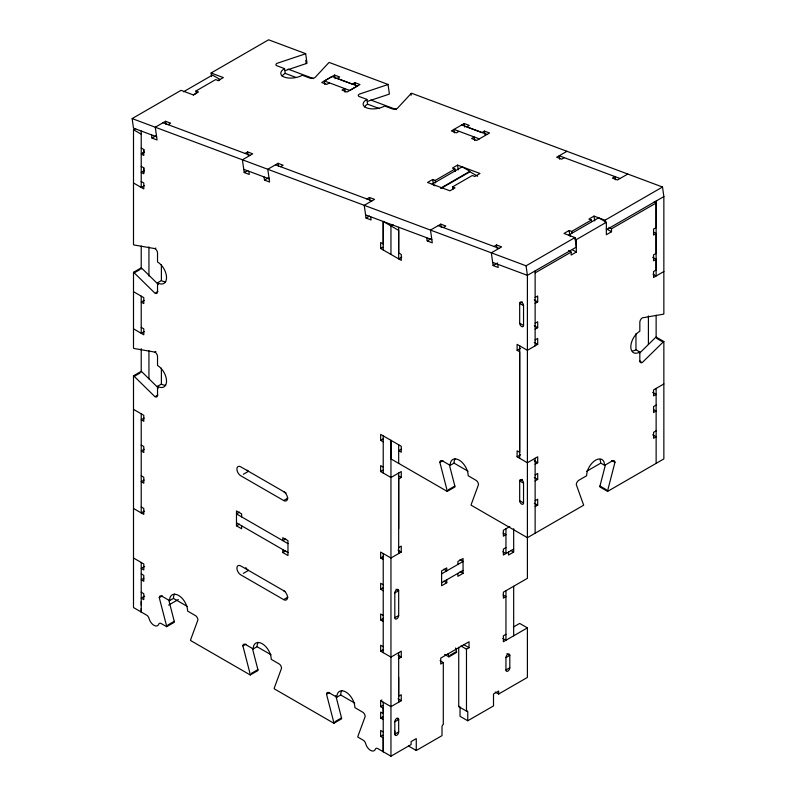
<?xml version="1.0" encoding="UTF-8"?>
<svg xmlns="http://www.w3.org/2000/svg" width="796" height="796" viewBox="0 0 796 796"><rect width="100%" height="100%" fill="white"/><g stroke="black" fill="none" stroke-linecap="round" stroke-linejoin="round"><path stroke-width="1.19" d="M168.822 600.244L174.254 621.328A3.632 2.099 60 0 1 174.364 622.233L166.643 626.701L161.21 623.557A3.642 2.099 60 0 0 158.782 624.144A7.283 4.209 60 0 1 153.926 625.298A7.283 4.209 60 0 1 149.071 618.532A3.642 2.099 60 0 0 146.643 615.149L133.499 607.557L133.499 375.821L141.22 371.364A3.642 2.099 60 0 1 141.957 371.911L158.354 388.01M155.916 351.563L154.951 352.121L134.235 348.529A3.642 2.099 60 0 1 133.499 348.23L133.499 272.312L141.22 267.854A3.642 2.099 60 0 1 141.957 268.411L158.354 284.5M155.916 248.054L154.951 248.611L134.235 245.019A3.642 2.099 60 0 1 133.499 244.72L133.499 129.718L135.628 128.484M141.22 608.552L141.22 612.015L141.22 562.473M141.22 605.079L141.22 601.617M141.22 131.032L141.22 187.438L144.305 185.657M141.22 166.354L143.797 167.837L143.797 173.787L141.22 172.294L144.116 170.623M143.797 149.509L143.797 155.449L141.22 153.966L143.797 152.474L143.797 149.509L141.22 148.016M383.224 249.964L383.224 221.477L398.677 230.392L398.677 258.889L401.761 257.098M390.955 254.421L390.955 225.935L393.085 224.701M394.816 731.056L394.816 734.151A2.726 1.572 -60 0 0 396.746 735.265A2.726 1.572 -60 0 0 398.677 731.922L398.677 719.534A2.726 1.572 -60 0 0 396.746 718.42A2.726 1.572 -60 0 0 394.816 721.763L394.816 734.151L398.677 731.922M398.677 702.191L398.677 677.416M398.677 553.548L398.677 478.983L401.254 477.491L401.254 471.55L390.955 477.491L380.657 471.55L380.657 465.6L383.224 467.093M398.677 463.371L398.677 444.795M398.677 227.248L398.677 252.939L401.254 254.421L401.254 260.372L380.657 248.481L380.657 242.531L383.224 244.024L383.224 221.477M656.133 201.04L656.133 275.983L653.038 274.202M639.855 352.887L655.397 337.633A3.642 2.109 -60 0 1 656.133 337.086L663.854 341.544L663.854 458.914L607.577 491.401L599.856 486.943A3.622 2.09 -60 0 1 599.965 486.028L605.398 464.944M600.144 459.66L600.781 463.123L604.642 465.352L612.363 460.894A3.642 2.099 -60 0 1 614.94 462.376L607.686 490.485A3.622 2.09 -60 0 0 607.577 491.401M663.854 341.544A3.642 2.109 -60 0 0 663.118 342.091L642.402 362.429A3.642 2.099 -60 0 1 639.825 360.946L639.825 352.021A12.746 7.353 -60 0 1 630.81 346.817A12.746 7.353 -60 0 1 639.825 331.216L639.825 322.29A3.642 2.099 -60 0 1 642.402 317.833L663.118 314.251A3.622 2.09 -60 0 0 663.854 313.942L663.854 196.582L662.511 187.02L411.582 93.241A3.642 1.692 -8.2 0 0 410.955 93.699L397.373 108.336A3.642 1.701 -8 0 1 392.259 108.873L384.657 106.027A12.746 5.97 -8 0 1 366.767 107.918A12.746 5.97 -8 0 1 366.906 99.401L359.295 96.555A3.642 1.701 -8 0 1 359.334 94.117L387.194 84.824A3.642 1.701 -8 0 0 388.04 84.436L389.383 93.998A3.642 1.701 -8 0 1 388.538 94.386L367.643 101.351M156.613 136.783L133.489 128.136L132.146 118.584L181.06 90.336L193.319 94.923L198.463 91.948L195.935 91.003L196.154 92.595M211.607 76.585L211.099 72.993L268.6 39.8L305.674 53.66L307.017 63.212A3.642 1.701 -8.1 0 1 306.171 63.59L285.276 70.575M183.488 91.789L212.452 75.063L220.174 79.52L218.024 80.764M195.935 91.003L215.666 79.6L218.204 80.545L223.358 77.58L211.099 72.993M193.348 95.003L196.572 93.152M168.065 124.664L170.643 123.171L165.568 121.281L155.27 127.221L157.061 139.967L151.986 138.076L151.538 134.882M151.986 138.076L156.494 135.469M142.504 153.22L144.225 152.225M324.34 80.963L332.061 76.506L357.414 85.978L349.693 90.436L324.34 80.963L324.828 84.436M345.096 92.187L344.588 88.605L342.011 90.097L347.086 91.988L359.961 84.555L354.887 82.665L352.31 84.147L337.096 78.466L339.673 76.973L334.599 75.083L321.733 82.515L326.798 84.406L329.375 82.923M245.078 153.439L247.656 151.956L252.72 153.847L242.422 159.797L244.213 172.543L249.287 174.433L248.84 171.249M244.213 172.543L247.646 170.553M280.57 166.712L283.147 165.22L278.073 163.329L267.774 169.269L269.565 182.015L264.491 180.115L264.043 176.931M264.491 180.115L268.789 177.647M133.499 272.312A3.642 2.099 60 0 1 134.235 272.869L140.026 269.526M134.235 272.869L154.951 293.197A3.642 2.099 60 0 0 157.528 291.714L157.528 282.799L161.389 280.57A12.746 7.353 60 0 0 165.677 281.784M155.916 292.639L157.847 291.525M144.116 300.42L141.22 302.092L143.797 303.584L143.797 297.634L133.499 291.694M474.695 140.623L474.187 137.041L471.61 138.534L476.685 140.424L489.56 132.992L484.485 131.101L481.908 132.584L466.695 126.902L469.272 125.41L464.207 123.519L451.332 130.952L456.397 132.842L458.974 131.36M366.896 198.97L369.473 197.488L374.548 199.378L364.25 205.328L366.031 218.064L371.105 219.965L370.657 216.781M144.305 331.524L141.22 333.315L141.22 296.152M455.282 171.419L454.954 169.031L435.213 180.423L432.676 179.478L427.532 182.453L449.929 190.821L455.073 187.846L452.546 186.901L452.884 189.289M366.031 218.064L369.463 216.084M452.546 186.901L472.287 175.508L474.814 176.453L479.968 173.478L457.561 165.11L452.417 168.085L454.954 169.031M440.944 188.005L469.909 171.289L462.178 166.822L432.148 184.165L435.044 185.836M440.944 188.503L469.909 171.777L477.63 176.234M133.499 375.821A3.642 2.099 60 0 1 134.235 376.379L140.026 373.025M380.657 248.481L382.796 247.238M134.235 376.379L154.951 396.707A3.642 2.099 60 0 0 157.528 395.224L157.528 386.309L161.389 384.07A12.746 7.353 60 0 0 165.677 385.294M443.292 227.517L445.86 226.034L440.795 224.144L430.497 230.084L432.278 242.83L427.213 240.929L426.765 237.745M566.951 151.31L556.653 157.25L561.717 159.15L564.294 157.658M155.916 396.149L157.847 395.035M427.213 240.929L431.502 238.452M144.116 418.099L141.22 419.771L143.797 421.263L143.797 415.313L133.499 409.363M493.978 246.462L496.555 244.979L501.629 246.879L491.331 252.82L493.112 265.565L498.187 267.456L497.739 264.272M144.116 449.312L141.22 450.984L143.797 452.476L143.797 446.526L141.22 445.044M627.775 174.045L617.477 179.986L612.413 178.095L614.98 176.603L615.427 179.787M493.112 265.565L497.619 262.959M591.637 221.626L591.408 220.034L571.677 231.427L569.14 230.482L563.986 233.457L574.981 237.556L576.314 247.118L527.4 275.356L492.664 262.381M662.511 187.02L605.01 220.213L594.025 216.114L588.881 219.089L591.408 220.034M144.116 480.038L141.22 481.709L143.797 483.192L143.797 477.252L141.22 475.759M132.146 118.584L526.066 265.804L574.981 237.556M574.384 238.501L576.314 239.616L606.353 222.273L606.353 234.73L611.507 231.755L611.507 228.78L656.133 203.02L656.133 227.616L653.556 229.099L653.556 235.049L656.133 233.556L656.133 253.377L653.556 254.859L653.556 260.809L656.133 259.327L656.133 270.043L653.556 271.526L653.556 277.476L663.854 271.526M606.353 229.775L663.854 196.582M535.121 272.879L571.17 252.073L571.17 255.048L576.314 252.073L576.314 239.616M144.305 511.141L141.22 512.923L141.22 413.83M522.256 301.933L519.679 303.415L523.539 305.654L523.539 325.465L519.679 323.236L519.679 303.356A2.726 1.572 60 0 1 521.609 302.241A2.726 1.572 60 0 1 523.539 305.584M535.121 297.475L537.698 295.993L537.698 301.933L535.121 303.415M243.347 474.277L248.491 471.302A5.463 3.154 60 0 1 247.068 470.167M535.121 323.236L537.698 321.753L537.698 327.703L535.121 329.186M535.121 339.902L537.698 338.419L537.698 344.36L527.4 350.31L517.101 344.36L517.101 350.31L520.534 348.33M144.653 566.434L141.22 568.414L143.797 569.906L143.797 563.956L133.499 558.006M239.566 512.127L236.482 513.908L287.973 543.638M401.572 449.063L398.677 450.735L401.254 452.228L401.254 446.277L380.657 434.387L380.657 440.337L383.553 438.656M143.768 578.314L141.191 579.796L143.797 581.299L143.797 575.349L141.22 573.866M241.626 516.883L241.626 513.908L236.482 510.942L236.482 525.808L239.377 524.136M286.043 492.983L240.77 466.844A5.463 3.154 60 0 0 236.909 469.073A5.463 3.154 60 0 0 240.77 475.759L283.675 500.535L287.973 498.057M144.653 596.164L141.22 598.144L143.797 599.627L143.797 593.687L141.191 592.184M166.643 626.701A3.632 2.099 60 0 0 166.533 625.785L159.28 597.677L162.374 595.886M380.657 471.55L383.553 469.879M159.28 597.677A3.642 2.099 60 0 1 161.857 596.184L169.578 600.642L173.438 598.413A12.746 7.353 60 0 1 174.533 594.095M168.682 605.079L178.334 599.507M285.714 538.992L282.819 540.663L282.819 537.698L287.973 540.663L287.973 555.528L282.819 552.563L282.819 549.588M243.347 573.369L248.491 570.394A5.463 3.154 60 0 1 245.765 567.518M282.819 552.563L285.714 550.892M449.402 464.954L454.844 486.028A3.642 2.099 60 0 1 454.954 486.943L447.223 491.401A3.642 2.099 60 0 0 447.123 490.495L439.87 462.376L442.954 460.595M167.817 625.039L174.254 621.328M439.87 462.376A3.642 2.099 60 0 1 442.447 460.894L450.168 465.352L454.028 463.123A12.746 7.353 60 0 1 455.033 458.924M448.407 489.749L454.844 486.028M517.101 350.31L519.679 351.792L519.679 452.337L517.101 450.854L517.101 456.795L520.534 454.815M284.968 591.458L240.77 565.936A5.463 3.154 60 0 0 236.909 568.165A5.463 3.154 60 0 0 240.77 574.851L283.675 599.627L287.973 597.149M663.854 383.961L653.556 389.911L653.556 395.851L656.133 394.368L652.7 392.388M535.121 464.227L537.698 462.745L537.698 456.795L527.4 462.745L517.101 456.795M398.677 547.608L401.254 546.116L401.254 552.066L390.955 558.006L380.657 552.066L380.657 558.006L383.553 556.334M522.256 479.411L519.679 480.893L519.679 500.714A2.726 1.572 60 0 0 521.609 504.057A2.726 1.572 60 0 0 523.539 502.943L523.539 483.122A2.726 1.572 60 0 0 521.609 479.779A2.726 1.572 60 0 0 519.679 480.893L523.539 483.122M535.121 474.943L537.698 473.461L537.698 479.411L535.121 480.893M656.133 405.084L653.556 406.577L653.556 412.517L656.133 411.035L654.203 409.92M252.451 648.521L257.884 669.605A3.642 2.099 60 0 1 257.994 670.521L250.272 674.978A3.642 2.099 60 0 0 250.163 674.063L242.909 645.954L246.004 644.173M242.909 645.954A3.642 2.099 60 0 1 245.486 644.471L253.208 648.929L257.078 646.7A12.746 7.353 60 0 1 258.163 642.372M383.224 584.762L380.657 583.279L380.657 589.219L383.553 587.548M535.121 500.714L537.698 499.231L537.698 505.171L535.121 506.654M656.133 430.855L653.556 432.337L653.556 438.288L656.133 436.795L652.7 434.815M586.533 471.341L600.781 463.123M251.456 673.326L257.884 669.605M394.816 592.94L398.677 590.712L398.677 615.487A2.726 1.572 -60 0 1 396.746 618.83A2.726 1.572 -60 0 1 394.816 617.716L394.816 592.94A2.726 1.572 -60 0 1 396.746 589.597A2.726 1.572 -60 0 1 398.677 590.712L396.1 589.219M509.808 526.544L503.37 530.265L503.37 536.206L505.948 534.723L503.052 533.051M441.581 573.866L463.043 561.478L459.949 559.697M441.581 582.781L463.043 570.394M383.224 615.487L380.657 613.995L380.657 619.945L383.553 618.273M505.948 547.608L503.37 549.091L503.37 555.041L513.669 549.091M446.755 579.796L446.755 582.772L441.601 585.747L441.601 570.881L446.755 567.906L446.755 570.881L443.86 569.21M457.909 564.444L457.909 561.469L463.063 558.493L463.063 573.359L457.909 576.334L457.909 573.359M394.816 617.716L398.677 615.487M513.669 528.713L513.669 552.066L508.525 555.041L508.525 552.066M383.224 646.7L380.657 645.218L380.657 651.158L383.553 649.486M335.783 695.634L341.524 717.893A3.642 2.099 60 0 1 341.623 718.808L333.902 723.265A3.642 2.099 60 0 0 333.793 722.35L326.539 694.241L329.634 692.46M398.677 658.591L401.254 657.108L401.254 651.158L390.955 657.108L380.657 651.158M326.539 694.241A3.642 2.099 60 0 1 329.116 692.759L336.847 697.216L340.708 694.988A12.746 7.353 60 0 1 341.792 690.659M335.086 721.604L341.524 717.893M450.078 655.217L456.516 651.496L455.611 647.984M444.636 654.412L448.904 656.869L456.625 652.412A3.642 2.099 60 0 0 456.516 651.496M408.547 746.041L416.268 750.499L442.009 735.633L442.009 726.718A1.821 1.055 -60 0 1 443.302 724.489L443.302 662.551L440.725 664.043L440.725 658.093L469.043 641.745L469.043 647.695L466.476 649.178L460.894 645.954M383.254 719.544L380.657 718.052L380.657 712.102L383.224 713.584L383.224 708.142L380.657 706.649L380.657 700.709L381.941 699.963M513.41 627.029L519.679 623.417L527.4 627.875L527.4 677.416L498.654 694.022L495.221 692.032M380.657 706.649L382.796 705.415M505.948 634.312L503.37 635.795L503.37 641.745L527.4 627.875M398.677 652.64L398.677 696.251L401.254 694.759L401.254 700.709L390.955 706.649L380.657 700.709M380.657 718.052L382.796 716.808M394.816 721.763L398.677 719.534L396.617 718.35M505.948 657.605L509.808 655.367L509.808 667.754A2.726 1.572 -60 0 1 507.878 671.098A2.726 1.572 -60 0 1 505.948 669.983L505.948 657.605A2.726 1.572 -60 0 1 507.878 654.252A2.726 1.572 -60 0 1 509.808 655.367L506.923 653.705M383.254 731.932L380.657 730.439L380.657 736.38L382.796 735.146M505.948 669.983L509.808 667.754M336.847 697.216A12.746 7.353 60 0 1 345.852 692.013A12.746 7.353 60 0 1 354.867 707.614L363.056 712.4A3.642 2.099 60 0 1 365.165 716.539L357.911 736.27A3.642 2.099 60 0 0 357.802 737.066L363.235 740.2A3.642 2.099 60 0 1 365.663 743.583A7.283 4.209 60 0 0 370.518 750.349A7.283 4.209 60 0 0 375.374 749.185A3.642 2.099 60 0 1 377.801 748.608L390.955 756.2L411.114 744.558L411.114 741.583L416.268 738.608L416.268 750.499M458.745 647.198L458.745 706.649A1.821 1.055 -60 0 1 460.038 707.395L460.038 716.31L467.759 720.778L493.51 705.913L493.51 694.022L498.654 691.047L498.654 694.022M388.04 84.436L329.216 62.456A3.642 1.701 -8 0 0 328.579 62.924L315.007 77.55A3.642 1.701 -8 0 1 309.893 78.088L302.291 75.242A12.746 5.97 -8 0 1 284.411 77.132A12.746 5.97 -8 0 1 284.54 68.615L276.938 65.769A3.642 1.701 -8 0 1 276.978 63.342L304.838 54.048A3.642 1.701 -8 0 0 305.674 53.66M620.054 178.503L559.22 155.767L559.707 159.24M461.66 124.942L487.013 134.415M479.291 138.872L453.939 129.4L454.426 132.872M288.112 69.133L313.395 78.585M370.797 100.037L396.358 109.589M284.54 68.615L285.217 73.391L296.062 77.451M366.906 99.401L367.573 104.177L379.403 108.594M163.001 122.763L250.143 155.339M275.506 164.812L371.971 200.871M438.218 225.626L499.052 248.362M243.765 169.349L269.118 178.831M365.583 214.88L431.84 239.646M654.203 201.905L656.133 203.02M653.556 232.074L656.133 233.556M606.353 222.273L598.632 217.815L568.593 235.158L570.523 236.273M608.93 227.298L611.507 228.78M606.353 228.78L611.507 231.755M652.7 257.337L656.133 259.327M572.453 249.844L576.314 252.073M568.593 250.591L571.17 252.073M656.68 338.38L663.118 342.091M632.651 350.976A12.746 7.353 -60 0 0 635.964 349.792L639.825 352.021M534.265 299.953L537.698 301.933M639.825 360.946L641.108 361.683M534.265 325.713L537.698 327.703M534.265 342.38L537.698 344.36M133.499 129.718L141.22 134.176M141.22 181.488L143.797 182.981L143.797 188.921L133.499 182.981M611.716 460.526L614.94 462.376M599.965 486.028L606.403 489.749M534.265 460.765L537.698 462.745M534.265 477.421L537.698 479.411M534.265 503.191L537.698 505.171M519.679 500.714L523.539 502.943M454.028 463.123L468.048 471.212M380.657 440.337L383.224 441.82M447.223 491.401L390.955 458.914L390.955 440.337L390.955 756.2M141.22 327.365L143.797 328.848L143.797 334.798L133.499 328.848M398.358 475.819L401.254 477.491M510.773 550.394L513.669 552.066M502.863 551.767L505.948 553.548L505.948 528.773M503.052 594.98L505.948 596.662L503.37 598.144L503.37 592.194L527.4 578.324L527.4 275.356L526.066 265.804M460.158 571.687L463.063 573.359M398.03 550.205L401.254 552.066M443.86 581.1L446.755 582.772M380.657 558.006L383.224 559.498M502.863 638.472L505.948 640.263L505.948 590.712M380.657 589.219L383.224 590.712M463.471 644.471L469.043 647.695M236.482 522.833L287.973 552.563M236.482 525.808L241.626 528.773L241.626 525.808M380.657 619.945L383.224 621.427M440.079 660.7L443.302 662.551M141.22 506.972L143.797 508.465L143.797 514.405L133.499 508.465M398.03 655.247L401.254 657.108M458.745 706.649L466.476 711.117A1.821 1.055 -60 0 1 467.759 711.853L467.759 720.778M398.03 698.848L401.254 700.709M173.438 598.413L187.458 606.512M257.078 646.7L271.088 654.79M340.708 694.988L354.717 703.077M380.657 736.38L383.224 737.872L383.224 751.742L383.224 702.191M250.272 674.978L190.542 640.491A3.642 2.099 60 0 1 190.652 639.705L197.906 619.975A3.642 2.099 60 0 0 195.796 615.835L187.607 611.049A12.746 7.353 60 0 0 178.593 595.448A12.746 7.353 60 0 0 169.578 600.642M333.902 723.265L274.172 688.779A3.642 2.099 60 0 1 274.282 687.993L281.535 668.252A3.642 2.099 60 0 0 279.426 664.113L271.237 659.337A12.746 7.353 60 0 0 262.222 643.725A12.746 7.353 60 0 0 253.208 648.929M448.188 653.615L448.795 655.954A3.642 2.099 60 0 1 448.904 656.869M605.01 220.213L605.348 222.611M594.025 216.114L594.702 220.89M571.677 231.427L571.896 233.019M569.14 230.482L569.817 235.258M484.485 131.101L484.993 134.683M496.555 244.979L497.002 248.163M464.207 123.519L464.705 127.101M457.561 165.11L458.237 169.886M435.213 180.423L435.551 182.821M440.795 224.144L441.243 227.328M432.676 179.478L433.352 184.264M410.945 93.699L411.174 95.291M354.887 82.665L355.225 85.053M369.473 197.488L369.921 200.672M334.599 75.083L335.106 78.665M305.724 60.416L306.171 63.6M278.073 163.329L278.52 166.513M247.656 151.956L248.093 155.14M165.568 121.281L166.016 124.465M604.642 465.352L604.005 461.889A12.746 7.363 -60 0 0 593.945 461.312A12.746 7.363 -60 0 0 586.612 475.759L578.891 480.217A3.642 2.099 -60 0 0 576.314 484.674L583.677 505.201L527.4 537.688L471.132 505.201A3.642 2.099 60 0 1 471.232 504.415L478.486 484.674A3.642 2.099 60 0 0 476.376 480.535L468.187 475.759A12.746 7.353 60 0 0 459.183 460.148A12.746 7.353 60 0 0 450.168 465.352M656.133 315.216L656.133 337.564M656.133 388.418L656.133 463.371M648.412 315.952L648.412 344.499M635.964 333.614L635.964 349.792M535.131 270.899L535.131 345.852M535.131 458.287L535.131 533.23M519.679 345.852L519.679 458.287M513.669 586.254L513.669 635.795M466.476 649.178L466.476 711.117M398.677 473.033L398.677 528.773M383.224 435.87L383.224 473.033M383.224 553.548L383.224 652.64M161.389 264.65L161.389 280.57M161.389 368.16L161.389 384.07M148.942 246.879L148.942 276.033M148.942 350.728L148.942 378.916M143.797 167.837L143.797 172.294M141.22 246.064L141.22 269.138M141.22 348.718L141.22 372.001M282.063 76.147A12.746 5.97 -8 0 1 285.217 73.391M364.429 106.933A12.746 5.97 -8 0 1 367.573 104.177M523.539 325.405A2.726 1.572 60 0 1 521.609 326.519A2.726 1.572 60 0 1 519.679 323.176M157.528 386.309A12.746 7.353 60 0 0 166.533 381.105A12.746 7.353 60 0 0 157.528 365.493L157.528 356.578A3.642 2.099 60 0 0 154.951 352.121M157.528 282.799A12.746 7.353 60 0 0 166.533 277.595A12.746 7.353 60 0 0 157.528 261.983L157.528 253.068A3.642 2.099 60 0 0 154.951 248.611M283.675 491.62A5.463 3.154 60 0 1 287.535 498.306A5.463 3.154 60 0 1 283.675 500.535M283.675 590.712A5.463 3.154 60 0 1 287.535 597.398A5.463 3.154 60 0 1 283.675 599.627"/></g></svg>
